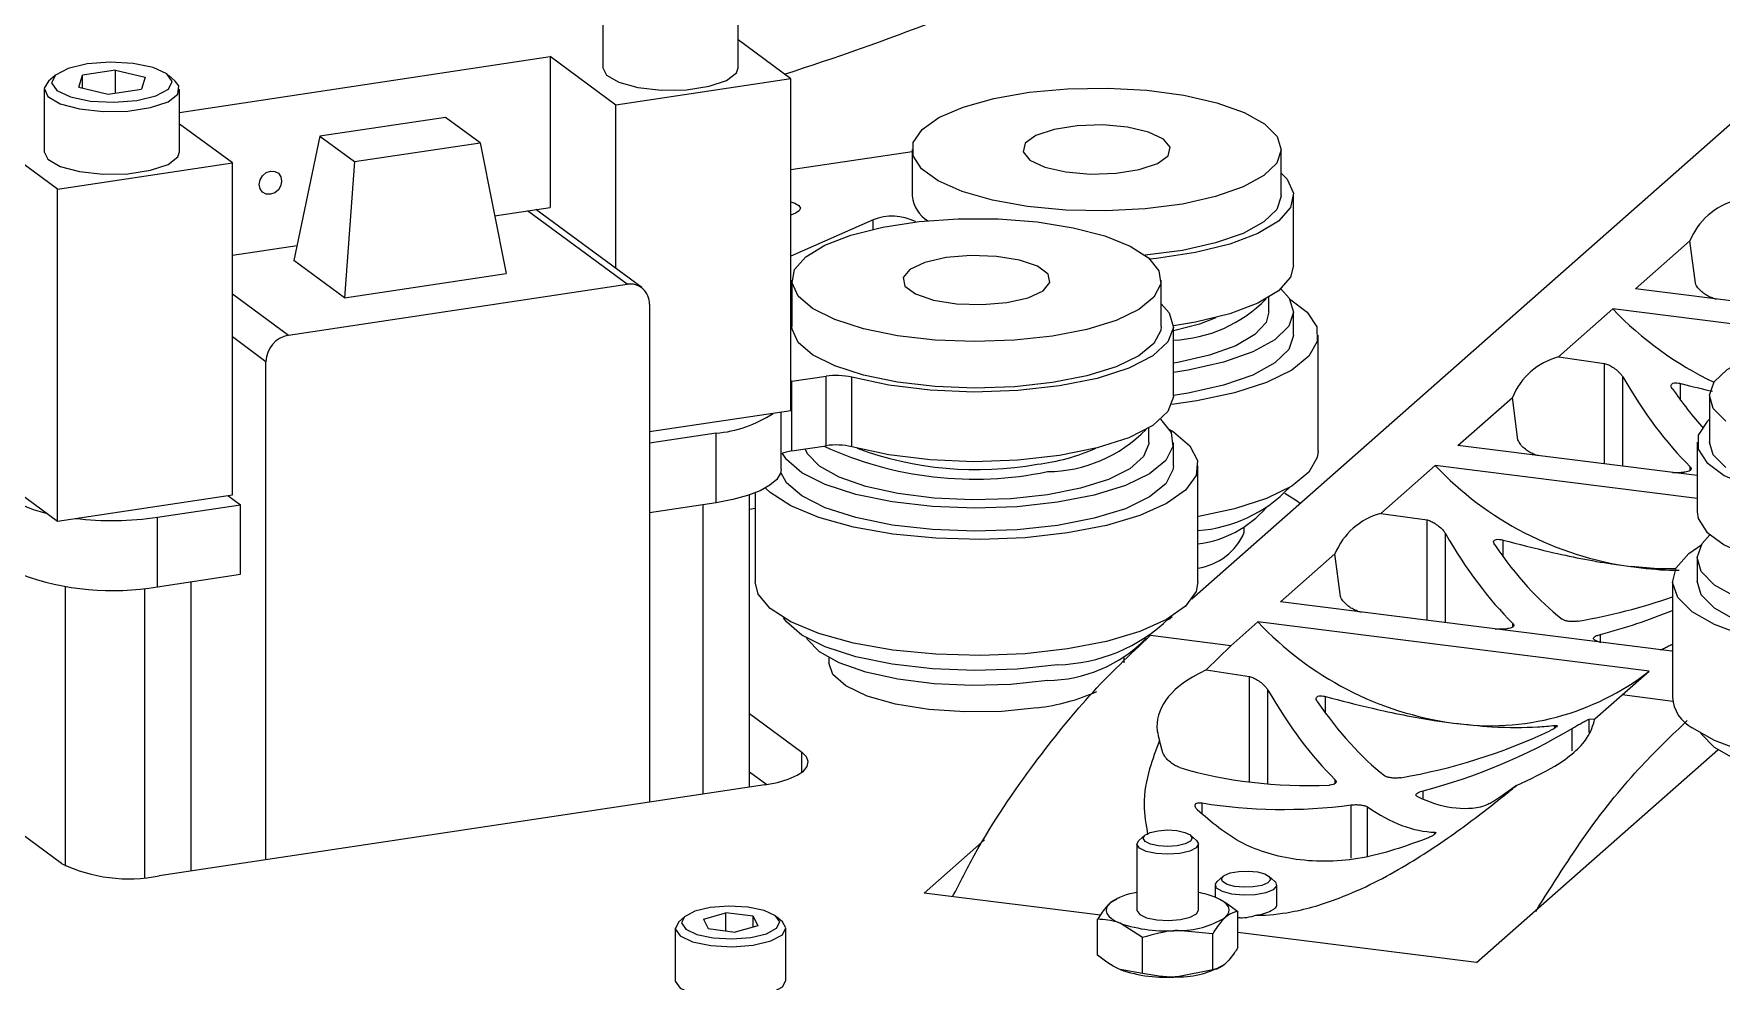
# Model space of a CAD drawing. Header units: millimetres. Extents: x 30 to 313, y 16 to 167.
# Drawn here: x 104.84 to 139.13, y 66.66 to 85.92 of the extents above; entities that cross this region are included whole.
import ezdxf

# ---------------------------------------------------------------- set-up
doc = ezdxf.new("R2010")
doc.units = ezdxf.units.MM

msp = doc.modelspace()

# ---------------------------------------------------------------- linework, layer by layer
at = {"color": 7, "linetype": 'Continuous', "lineweight": 15}
for p, q in [((128.372, 74.435), (145.596, 89.625)), ((105.32, 82.757), (100.177, 86.554)), ((116.401, 86.498), (116.401, 85.225)), ((119.151, 85.225), (119.151, 86.498)), ((120.222, 84.999), (119.151, 85.79)), ((107.804, 84.319), (115.33, 85.451)), ((116.667, 84.464), (115.33, 85.451)), ((115.33, 85.451), (115.33, 82.387)), ((105.283, 85.076), (105.143, 84.953)), ((105.755, 84.831), (105.829, 85.076)), ((106.502, 85.177), (105.829, 85.076)), ((105.829, 84.813), (105.829, 85.076)), ((106.502, 85.177), (107.102, 85.033)), ((106.502, 84.709), (106.502, 85.177)), ((107.102, 85.033), (107.029, 84.788)), ((107.715, 84.953), (107.575, 85.076)), ((105.054, 84.791), (105.054, 83.518)), ((105.755, 84.831), (106.355, 84.687)), ((106.355, 84.687), (107.029, 84.788)), ((107.804, 83.518), (107.804, 84.791)), ((120.222, 84.999), (116.667, 84.464)), ((120.222, 78.258), (120.222, 84.999)), ((116.667, 81.145), (116.667, 84.464)), ((108.875, 83.291), (107.804, 84.082)), ((113.208, 84.218), (110.656, 83.834)), ((113.907, 83.702), (113.208, 84.218)), ((110.656, 83.834), (110.127, 81.308)), ((110.656, 83.834), (111.355, 83.318)), ((111.355, 83.318), (113.907, 83.702)), ((113.907, 83.702), (114.436, 81.042)), ((111.355, 83.318), (111.155, 80.549)), ((122.686, 83.52), (120.222, 83.149)), ((122.686, 83.564), (122.686, 82.622)), ((130.186, 82.622), (130.186, 83.564)), ((105.32, 82.757), (108.875, 83.291)), ((108.875, 76.55), (108.875, 83.291)), ((105.32, 76.016), (105.32, 82.757)), ((114.202, 82.218), (115.33, 82.387)), ((117.192, 80.758), (115.043, 82.344)), ((130.436, 81.207), (130.436, 82.622)), ((120.316, 82.272), (120.222, 82.23)), ((121.892, 82.138), (120.222, 81.399)), ((108.875, 81.416), (110.191, 81.614)), ((137.383, 80.732), (138.49, 81.708)), ((138.602, 80.846), (138.49, 81.708)), ((111.155, 80.549), (110.127, 81.308)), ((111.155, 80.549), (114.436, 81.042)), ((110.013, 79.792), (116.895, 80.827)), ((120.245, 80.911), (120.245, 79.968)), ((127.745, 79.968), (127.745, 80.911)), ((142.039, 80.146), (137.383, 80.732)), ((117.35, 80.424), (117.35, 70.305)), ((120.245, 80.439), (120.222, 80.427)), ((129.936, 80.265), (129.936, 80.562)), ((130.436, 79.793), (130.436, 80.265)), ((135.817, 79.351), (136.924, 80.327)), ((141.483, 79.752), (136.924, 80.327)), ((127.995, 78.554), (127.995, 79.968)), ((130.936, 77.436), (130.936, 79.793)), ((109.558, 69.132), (109.558, 79.252)), ((135.817, 79.351), (136.756, 79.218)), ((120.241, 78.855), (120.938, 78.96)), ((120.938, 77.546), (120.938, 78.96)), ((121.46, 77.523), (121.46, 78.937)), ((120.241, 78.855), (120.222, 78.852)), ((120.241, 77.441), (120.241, 78.855)), ((133.777, 77.552), (134.884, 78.528)), ((134.995, 77.666), (134.884, 78.528)), ((138.885, 78.563), (138.885, 77.62)), ((120.222, 78.258), (117.35, 77.826)), ((120.026, 77.07), (120.026, 78.228)), ((127.495, 77.611), (127.495, 77.909)), ((118.702, 77.801), (117.35, 77.597)), ((118.702, 76.386), (118.702, 77.801)), ((120.241, 77.441), (120.938, 77.546)), ((127.995, 77.14), (127.995, 77.611)), ((138.635, 76.94), (133.777, 77.552)), ((138.635, 77.62), (138.635, 76.206)), ((132.21, 76.17), (133.317, 77.146)), ((138.635, 76.476), (133.317, 77.146)), ((103.983, 77.003), (105.32, 76.016)), ((128.495, 74.783), (128.495, 77.14)), ((105.32, 76.016), (108.875, 76.55)), ((108.783, 76.537), (109.041, 76.347)), ((119.385, 70.611), (119.385, 76.546)), ((119.495, 76.586), (119.495, 74.783)), ((107.354, 76.093), (109.041, 76.347)), ((109.041, 74.933), (109.041, 76.347)), ((118.702, 76.386), (117.35, 76.183)), ((118.441, 70.469), (118.441, 76.347)), ((119.495, 76.27), (119.385, 76.251)), ((132.21, 76.17), (133.15, 76.038)), ((107.354, 74.679), (107.354, 76.093)), ((129.436, 75.786), (129.436, 75.892)), ((130.171, 74.371), (131.278, 75.348)), ((131.389, 74.485), (131.278, 75.348)), ((138.635, 75.263), (138.635, 74.792)), ((107.354, 74.679), (109.041, 74.933)), ((108.037, 68.903), (108.037, 74.782)), ((138.135, 74.792), (138.135, 72.435)), ((105.485, 69.005), (105.485, 74.682)), ((107.094, 68.773), (107.094, 74.646)), ((127.893, 74.012), (127.968, 74.079)), ((138.122, 73.37), (130.171, 74.371)), ((129.163, 73.483), (129.711, 73.966)), ((137.662, 72.964), (129.711, 73.966)), ((129.163, 73.483), (128.661, 72.99)), ((138.122, 73.37), (138.135, 73.381)), ((120.995, 73.239), (120.995, 73.133)), ((126.995, 73.133), (126.995, 73.239)), ((128.661, 72.99), (129.543, 72.858)), ((137.114, 72.481), (137.662, 72.964)), ((136.56, 71.995), (137.114, 72.481)), ((119.385, 72.102), (120.445, 71.319)), ((136.444, 71.988), (136.56, 71.995)), ((127.783, 71.305), (127.714, 71.556)), ((134.155, 67.043), (139.058, 71.367)), ((119.695, 70.657), (107.39, 68.806)), ((119.385, 70.923), (119.736, 70.664)), ((134.967, 70.642), (134.683, 70.436)), ((105.406, 69.056), (103.304, 70.608)), ((127.413, 69.63), (127.295, 69.526)), ((128.464, 69.526), (128.346, 69.63)), ((124.16, 69.541), (122.93, 68.457)), ((127.254, 69.452), (127.254, 68.108)), ((128.504, 68.108), (128.504, 69.452)), ((128.845, 68.62), (128.845, 68.372)), ((129.004, 68.798), (128.886, 68.693)), ((130.055, 68.693), (129.937, 68.798)), ((130.095, 68.217), (130.095, 68.62)), ((126.512, 68.006), (122.93, 68.457)), ((126.838, 68.327), (126.71, 68.255)), ((126.891, 68.363), (126.846, 68.344)), ((118.062, 67.977), (117.945, 67.874)), ((118.445, 67.929), (118.902, 68.053)), ((118.445, 67.929), (118.541, 67.735)), ((119.454, 67.984), (118.902, 68.053)), ((118.902, 67.689), (118.902, 68.053)), ((119.454, 67.984), (119.55, 67.79)), ((119.454, 67.764), (119.454, 67.984)), ((120.05, 67.874), (119.933, 67.977)), ((126.455, 67.193), (126.455, 67.925)), ((129.304, 67.348), (129.304, 68.081)), ((117.873, 67.741), (117.873, 66.681)), ((118.541, 67.735), (119.093, 67.665)), ((119.55, 67.79), (119.093, 67.665)), ((120.123, 66.681), (120.123, 67.741)), ((127.369, 67.553), (126.912, 67.844)), ((127.369, 66.82), (127.369, 67.553)), ((128.794, 67.63), (128.081, 67.697)), ((128.794, 66.898), (128.794, 67.63)), ((134.155, 67.043), (129.304, 67.654)), ((127.369, 66.82), (126.912, 66.901)), ((128.794, 66.898), (128.081, 66.754)), ((128.868, 66.91), (128.913, 66.93))]:
    msp.add_line(p, q, dxfattribs=at)
at = {"color": 8, "linetype": 'Continuous', "lineweight": 15}
for p, q in [((116.895, 80.827), (114.875, 82.319)), ((121.892, 81.946), (121.892, 82.138)), ((122.752, 82.091), (122.752, 82.103)), ((108.875, 80.632), (110.013, 79.792)), ((109.558, 79.252), (108.875, 79.756)), ((136.756, 77.176), (136.756, 79.218)), ((137.128, 77.13), (137.128, 78.943)), ((138.301, 78.471), (138.301, 78.81)), ((138.495, 77.044), (138.495, 77.119)), ((133.15, 73.996), (133.15, 76.038)), ((133.522, 73.949), (133.522, 75.762)), ((134.695, 75.291), (134.695, 75.629)), ((134.889, 73.863), (134.889, 73.939)), ((129.163, 73.483), (127.531, 73.688)), ((136.675, 73.552), (136.675, 73.714)), ((129.543, 70.713), (129.543, 72.858)), ((129.916, 70.675), (129.916, 72.582)), ((131.088, 72.11), (131.088, 72.449)), ((138.142, 72.351), (137.114, 72.481)), ((135.746, 71.809), (135.746, 71.862)), ((136.097, 71.344), (136.097, 71.803)), ((136.444, 71.721), (136.444, 71.988)), ((120.445, 70.907), (120.445, 71.319)), ((131.283, 70.683), (131.283, 70.758)), ((128.582, 70.075), (128.582, 70.288)), ((133.069, 70.365), (133.069, 70.533)), ((131.61, 69.165), (131.61, 70.248)), ((131.941, 69.204), (131.941, 70.206)), ((133.308, 69.656), (133.308, 69.693))]:
    msp.add_line(p, q, dxfattribs=at)
at = {"color": 7, "linetype": 'Continuous', "lineweight": 15, "flags": 128}
for points in [[(105.925, 85.304), (105.536, 85.212), (105.283, 85.076), (105.204, 84.919), (105.312, 84.764), (105.59, 84.634), (105.996, 84.55), (106.467, 84.524), (106.933, 84.56), (107.322, 84.652), (107.575, 84.788), (107.653, 84.945), (107.545, 85.1), (107.267, 85.23), (106.862, 85.314), (106.39, 85.34), (105.925, 85.304)], [(116.401, 85.225), (116.476, 85.076), (116.726, 84.93), (117.117, 84.823), (117.597, 84.771), (118.102, 84.78), (118.562, 84.849), (118.917, 84.969), (119.117, 85.124), (119.151, 85.225)], [(105.143, 84.953), (105.055, 84.808), (105.129, 84.641), (105.378, 84.495), (105.77, 84.388), (106.25, 84.336), (106.755, 84.345), (107.215, 84.415), (107.569, 84.535), (107.77, 84.689), (107.789, 84.858), (107.715, 84.953)], [(127.423, 82.358), (126.623, 82.316), (125.813, 82.332), (125.033, 82.405), (124.318, 82.533), (123.702, 82.709), (123.214, 82.925), (122.877, 83.17), (122.706, 83.435), (122.71, 83.705), (122.888, 83.969), (123.232, 84.214), (123.725, 84.428), (124.345, 84.602), (125.064, 84.728), (125.846, 84.799), (126.656, 84.812), (127.455, 84.767), (128.207, 84.666), (128.876, 84.514), (129.432, 84.316), (129.846, 84.084), (130.102, 83.828), (130.186, 83.559), (130.095, 83.29), (129.833, 83.035), (129.411, 82.804), (128.851, 82.608), (128.178, 82.457), (127.423, 82.358)], [(126.041, 84.047), (125.57, 83.973), (125.203, 83.849), (124.985, 83.692), (124.942, 83.519), (125.08, 83.351), (125.38, 83.209), (125.809, 83.11), (126.312, 83.066), (126.831, 83.082), (127.302, 83.156), (127.669, 83.279), (127.887, 83.437), (127.93, 83.61), (127.793, 83.778), (127.492, 83.92), (127.064, 84.019), (126.56, 84.063), (126.041, 84.047)], [(105.054, 83.518), (105.129, 83.369), (105.378, 83.222), (105.77, 83.116), (106.25, 83.063), (106.755, 83.072), (107.215, 83.142), (107.569, 83.262), (107.77, 83.416), (107.804, 83.518)], [(109.421, 82.856), (109.438, 82.949), (109.487, 83.032), (109.561, 83.095), (109.649, 83.126), (109.736, 83.121), (109.81, 83.081), (109.859, 83.012), (109.876, 82.924), (109.859, 82.832), (109.81, 82.748), (109.736, 82.685), (109.649, 82.654), (109.561, 82.659), (109.487, 82.699), (109.438, 82.768), (109.421, 82.856)], [(130.186, 83.086), (130.304, 82.962), (130.433, 82.676), (130.374, 82.388), (130.131, 82.111), (129.714, 81.857), (129.143, 81.64), (128.445, 81.469), (127.653, 81.351), (127.519, 81.338)], [(120.222, 82.504), (120.307, 82.476), (120.387, 82.428), (120.417, 82.374), (120.392, 82.32), (120.316, 82.272)], [(130.186, 82.622), (130.186, 82.616), (130.095, 82.347), (129.833, 82.092), (129.411, 81.861), (128.851, 81.665), (128.178, 81.515), (127.423, 81.416)], [(125.538, 79.772), (124.767, 79.688), (123.96, 79.661), (123.155, 79.693), (122.389, 79.782), (121.698, 79.923), (121.114, 80.111), (120.665, 80.336), (120.372, 80.588), (120.249, 80.855), (120.3, 81.125), (120.524, 81.385), (120.911, 81.622), (121.441, 81.827), (122.091, 81.988), (122.83, 82.099), (123.624, 82.155), (124.435, 82.153), (125.225, 82.092), (125.958, 81.976), (126.599, 81.811), (127.118, 81.603), (127.491, 81.363), (127.701, 81.102), (127.737, 80.832), (127.599, 80.566), (127.291, 80.316), (126.83, 80.093), (126.236, 79.909), (125.538, 79.772)], [(123.378, 81.367), (122.947, 81.269), (122.643, 81.128), (122.502, 80.961), (122.541, 80.788), (122.756, 80.63), (123.119, 80.505), (123.589, 80.43), (124.107, 80.413), (124.612, 80.456), (125.042, 80.553), (125.346, 80.694), (125.487, 80.862), (125.448, 81.035), (125.234, 81.193), (124.87, 81.317), (124.401, 81.393), (123.882, 81.41), (123.378, 81.367)], [(130.436, 81.207), (130.374, 80.974), (130.131, 80.696), (129.714, 80.443), (129.143, 80.226), (128.445, 80.054), (127.995, 79.979)], [(130.178, 80.736), (130.346, 80.545), (130.436, 80.259), (130.339, 79.972), (130.059, 79.699), (129.61, 79.453), (129.012, 79.245), (128.294, 79.084), (127.995, 79.037)], [(127.745, 80.432), (127.906, 80.247), (127.994, 79.95), (127.882, 79.654), (127.575, 79.374), (127.088, 79.123), (126.446, 78.915), (125.682, 78.76), (124.833, 78.665), (123.942, 78.635), (123.053, 78.673), (122.212, 78.775), (121.46, 78.937)], [(130.356, 80.53), (130.712, 80.261), (130.907, 79.964), (130.919, 79.661), (130.747, 79.363), (130.399, 79.082), (129.889, 78.831), (129.237, 78.619), (128.471, 78.455), (127.961, 78.382)], [(129.936, 80.265), (129.878, 80.053), (129.651, 79.803), (129.262, 79.576), (128.731, 79.384), (128.086, 79.236), (127.995, 79.22)], [(125.538, 78.829), (124.767, 78.745), (123.96, 78.718), (123.155, 78.75), (122.389, 78.839), (121.698, 78.98), (121.114, 79.168), (120.665, 79.393), (120.372, 79.645), (120.249, 79.912), (120.245, 79.968)], [(127.745, 79.968), (127.737, 79.889), (127.599, 79.623), (127.291, 79.373), (126.83, 79.15), (126.236, 78.966), (125.538, 78.829)], [(128.86, 80.147), (128.523, 80.017), (127.995, 79.882)], [(130.436, 79.793), (130.436, 79.787), (130.339, 79.501), (130.059, 79.228), (129.61, 78.982), (129.012, 78.773), (128.294, 78.612), (127.995, 78.565)], [(139.217, 78.048), (138.965, 78.305), (138.885, 78.574), (138.98, 78.843), (139.246, 79.098), (139.671, 79.328), (140.234, 79.523), (140.909, 79.673), (141.665, 79.77), (142.467, 79.812), (143.276, 79.794), (144.055, 79.72), (144.768, 79.591), (145.381, 79.414), (145.866, 79.197), (146.051, 79.078)], [(127.995, 78.554), (127.994, 78.536), (127.882, 78.24), (127.575, 77.959), (127.088, 77.709), (126.446, 77.501), (125.682, 77.345), (124.833, 77.25), (123.942, 77.221), (123.053, 77.258), (122.212, 77.361), (121.46, 77.523)], [(127.736, 78.083), (127.948, 77.815), (127.987, 77.527), (127.839, 77.243), (127.511, 76.976), (127.019, 76.739), (126.386, 76.543), (125.64, 76.396)], [(127.915, 77.877), (127.997, 77.826), (128.329, 77.543), (128.484, 77.244), (128.455, 76.941), (128.243, 76.645), (127.857, 76.37), (127.314, 76.127), (126.634, 75.925), (125.846, 75.773)], [(138.885, 78.084), (138.838, 78.039), (138.658, 77.762), (138.657, 77.479), (138.836, 77.202), (139.187, 76.944), (139.693, 76.717), (140.332, 76.53), (141.075, 76.392), (141.888, 76.31), (142.735, 76.287), (143.577, 76.324), (144.377, 76.42)], [(127.495, 77.611), (127.494, 77.583), (127.387, 77.324), (127.11, 77.079), (126.676, 76.862), (126.109, 76.682), (125.435, 76.548)], [(139.217, 77.106), (138.965, 77.363), (138.885, 77.62)], [(125.64, 76.396), (124.818, 76.307), (123.958, 76.278), (123.099, 76.312), (122.282, 76.407), (121.545, 76.558), (120.922, 76.758), (120.443, 76.998), (120.131, 77.267), (120.05, 77.39)], [(125.435, 76.548), (124.689, 76.468), (123.908, 76.445), (123.132, 76.481), (122.399, 76.573), (121.745, 76.718), (121.205, 76.907), (120.805, 77.131), (120.564, 77.38), (120.516, 77.482)], [(130.936, 77.436), (130.919, 77.304), (130.747, 77.006), (130.399, 76.725), (129.889, 76.474), (129.237, 76.262), (128.48, 76.1)], [(120.026, 77.07), (120.014, 76.991), (119.939, 76.863), (119.799, 76.742), (119.599, 76.63), (119.344, 76.532), (119.042, 76.45), (118.702, 76.386)], [(125.64, 75.925), (124.818, 75.835), (123.958, 75.807), (123.099, 75.841), (122.282, 75.935), (121.545, 76.086), (120.922, 76.286), (120.443, 76.526), (120.131, 76.795), (120.017, 77.001)], [(127.995, 77.14), (127.987, 77.055), (127.839, 76.771), (127.511, 76.505), (127.019, 76.267), (126.386, 76.071), (125.64, 75.925)], [(125.846, 75.773), (124.983, 75.677), (124.079, 75.64), (123.171, 75.665), (122.298, 75.751), (121.493, 75.893), (120.792, 76.086), (120.221, 76.323), (119.805, 76.593), (119.707, 76.685)], [(130.57, 76.374), (130.497, 76.428), (130.26, 76.573)], [(104.58, 76.349), (104.83, 76.249), (105.113, 76.168)], [(138.635, 76.206), (138.657, 76.065), (138.836, 75.788), (139.187, 75.53), (139.693, 75.302), (140.332, 75.116), (141.075, 74.978), (141.888, 74.896), (142.735, 74.873), (143.577, 74.91), (144.377, 75.006)], [(138.534, 74.174), (138.245, 74.462), (138.136, 74.764), (138.211, 75.066), (138.467, 75.357), (138.733, 75.539)], [(138.989, 74.714), (138.721, 74.988), (138.635, 75.275), (138.737, 75.562), (138.893, 75.734)], [(138.2, 75.046), (137.837, 75.047), (137.293, 75.09)], [(125.846, 73.416), (124.983, 73.32), (124.079, 73.283), (123.171, 73.308), (122.298, 73.394), (121.493, 73.536), (120.792, 73.729), (120.221, 73.966), (119.805, 74.236), (119.56, 74.528), (119.495, 74.783)], [(128.495, 74.783), (128.455, 74.584), (128.243, 74.288), (127.857, 74.013), (127.314, 73.77), (126.634, 73.568), (125.846, 73.416)], [(138.989, 74.243), (138.721, 74.517), (138.635, 74.792)], [(145.038, 74.197), (144.849, 74.152), (144.081, 74.02), (143.245, 73.945), (142.381, 73.932), (141.529, 73.982), (140.729, 74.091), (140.017, 74.255), (139.428, 74.466), (138.989, 74.714)], [(145.613, 73.667), (145.455, 73.623), (144.692, 73.457), (143.844, 73.347), (142.947, 73.295), (142.037, 73.305), (141.151, 73.375), (140.326, 73.504), (139.596, 73.685), (138.99, 73.912), (138.534, 74.174)], [(145.495, 73.859), (144.849, 73.681), (144.081, 73.548), (143.245, 73.474), (142.381, 73.461), (141.529, 73.51), (140.729, 73.619), (140.017, 73.783), (139.428, 73.995), (138.989, 74.243)], [(125.64, 73.096), (124.818, 73.007), (123.958, 72.978), (123.099, 73.012), (122.282, 73.107), (121.545, 73.258), (120.922, 73.458), (120.443, 73.698), (120.131, 73.967), (120.075, 74.046)], [(125.435, 72.777), (124.689, 72.697), (123.908, 72.674), (123.132, 72.71), (122.399, 72.802), (121.745, 72.946), (121.205, 73.136), (120.805, 73.36), (120.564, 73.609), (120.55, 73.634)], [(125.229, 72.222), (124.51, 72.148), (123.759, 72.136), (123.023, 72.187), (122.347, 72.297), (121.776, 72.46), (121.343, 72.665), (121.078, 72.9), (120.995, 73.133)], [(146.451, 71.64), (146.104, 71.479), (145.455, 71.266), (144.692, 71.1), (143.844, 70.99), (142.947, 70.938), (142.037, 70.948), (141.151, 71.018), (140.326, 71.147), (139.596, 71.328), (138.99, 71.555), (138.534, 71.817)], [(138.989, 71.415), (138.721, 71.689), (138.715, 71.698)], [(119.695, 70.657), (119.95, 70.706), (120.171, 70.771), (120.35, 70.849), (120.481, 70.936), (120.557, 71.031), (120.577, 71.129), (120.539, 71.226), (120.445, 71.319)], [(146.492, 71.61), (146.414, 71.526), (146.043, 71.265), (145.513, 71.037), (144.849, 70.853), (144.081, 70.72), (143.245, 70.645), (142.381, 70.632), (141.529, 70.682), (140.729, 70.791), (140.017, 70.955), (139.428, 71.166), (138.989, 71.415)], [(128.338, 69.637), (128.378, 69.573), (128.342, 69.509), (128.235, 69.455), (128.074, 69.419), (127.884, 69.406), (127.693, 69.418), (127.53, 69.453), (127.421, 69.507), (127.381, 69.57), (127.417, 69.634), (127.524, 69.688), (127.684, 69.724), (127.875, 69.738), (128.066, 69.726), (128.228, 69.69), (128.338, 69.637)], [(128.464, 69.526), (128.504, 69.454), (128.459, 69.374), (128.326, 69.306), (128.124, 69.26), (127.885, 69.244), (127.646, 69.259), (127.442, 69.303), (127.304, 69.371), (127.254, 69.45), (127.295, 69.526)], [(130.055, 68.693), (130.067, 68.682), (130.093, 68.601), (130.024, 68.523), (129.871, 68.46), (129.656, 68.421), (129.414, 68.412), (129.18, 68.435), (128.99, 68.486), (128.874, 68.558), (128.848, 68.638), (128.886, 68.693)], [(129.322, 68.898), (129.516, 68.904), (129.702, 68.886), (129.853, 68.845), (129.946, 68.788), (129.967, 68.724), (129.912, 68.662), (129.789, 68.611), (129.619, 68.581), (129.425, 68.574), (129.239, 68.592), (129.088, 68.633), (128.995, 68.69), (128.974, 68.754), (129.029, 68.816), (129.151, 68.867), (129.322, 68.898)], [(126.71, 68.255), (126.662, 68.203), (126.636, 68.149), (126.63, 68.095), (126.646, 68.041), (126.683, 67.988), (126.74, 67.937), (126.817, 67.889), (126.912, 67.844)], [(129.049, 67.961), (129.096, 68.013), (129.123, 68.067), (129.129, 68.121), (129.113, 68.175), (129.076, 68.228), (129.019, 68.279), (128.942, 68.328), (128.847, 68.372)], [(119.351, 68.171), (118.966, 68.192), (118.586, 68.163), (118.269, 68.087), (118.062, 67.977), (117.998, 67.849), (118.086, 67.722), (118.313, 67.616), (118.644, 67.547), (119.029, 67.526), (119.409, 67.555), (119.727, 67.631), (119.933, 67.741), (119.997, 67.87), (119.909, 67.996), (119.682, 68.102), (119.351, 68.171)], [(127.254, 68.108), (127.255, 68.102), (127.31, 68.022), (127.452, 67.956), (127.658, 67.913), (127.899, 67.9), (128.137, 67.918), (128.335, 67.965), (128.464, 68.034), (128.504, 68.108)], [(117.945, 67.874), (117.873, 67.73), (117.972, 67.587), (118.227, 67.468), (118.6, 67.391), (119.033, 67.367), (119.46, 67.4), (119.818, 67.485), (120.05, 67.609), (120.122, 67.753), (120.05, 67.874)], [(117.873, 66.681), (117.873, 66.669), (117.972, 66.526), (118.227, 66.407), (118.6, 66.33), (119.033, 66.306), (119.46, 66.339), (119.818, 66.424), (120.05, 66.548), (120.123, 66.681)]]:
    msp.add_lwpolyline(points, dxfattribs=at)
at = {"color": 7, "linetype": 'Continuous', "lineweight": 15}
for centre, radius, start, end in [((102.889, 138.59), 56.194, 287.8272, 294.4925), ((123.36, 82.695), 0.678, 186.1812, 238.4417), ((139.788, 81.177), 1.403, 105.0915, 157.7277), ((122.281, 81.123), 1.087, 64.3181, 110.9706), ((116.959, 80.441), 0.391, 357.5157, 99.5343), ((127.887, 82.475), 2.785, 272.2127, 315.7129), ((141.977, 85.133), 6.974, 223.5663, 244.521), ((110.113, 79.245), 0.556, 100.3468, 179.3273), ((136.182, 77.996), 1.403, 105.0915, 157.7277), ((121.141, 77.624), 1.351, 76.3225, 98.6446), ((118.49, 80.283), 2.492, 274.8722, 303.4326), ((125.411, 79.849), 2.83, 270.4889, 315.8061), ((123.954, 84.153), 7.286, 245.1959, 281.7263), ((121.141, 76.21), 1.351, 76.3225, 98.6446), ((123.99, 84.036), 6.976, 249.7053, 280.2284), ((124.735, 81.353), 4.211, 276.7404, 293.5695), ((120.32, 76.76), 0.685, 96.6455, 115.4148), ((138.213, 81.74), 6.714, 223.176, 262.1196), ((128.274, 78.703), 2.89, 274.3902, 316.1142), ((128.214, 77.75), 2.218, 277.2771, 318.7347), ((132.576, 74.816), 1.403, 105.0915, 157.7277), ((106.427, 82.48), 6.454, 263.3459, 278.2645), ((128.306, 76.276), 1.232, 278.8099, 336.5753), ((106.443, 79.967), 5.366, 249.6844, 279.7761), ((125.566, 76.478), 3.383, 271.2691, 313.9191), ((134.607, 78.56), 6.714, 223.176, 262.1196), ((125.411, 75.607), 2.83, 270.4889, 315.8061), ((134.428, 77.136), 5.279, 261.9294, 307.789), ((124.743, 76.369), 4.176, 276.6865, 293.9329), ((138.885, 72.481), 0.751, 183.5731, 242.1317), ((106.774, 71.916), 3.171, 244.4364, 281.2021), ((127.434, 67.21), 1.272, 98.1307, 124.7119), ((128.17, 66.634), 1.865, 68.7126, 79.6619), ((128.116, 69.474), 1.778, 268.879, 301.6372), ((127.853, 70.601), 2.913, 251.1486, 274.4899), ((127.853, 69.658), 2.913, 251.1486, 274.4899), ((128.116, 68.532), 1.778, 268.879, 301.6372)]:
    msp.add_arc(centre, radius, start, end, dxfattribs=at)
for centre, major_axis, ratio, start_param, end_param in [((143.207, 86.244), (7.937, 2.444), 0.699056, 3.948091, 3.958871), ((139.051, 82.579), (-1.988, 6.457), 0.476834, 2.015928, 2.416064), ((139.601, 83.064), (-1.988, 6.457), 0.476834, 2.15545, 2.338446), ((139.601, 83.064), (7.937, 2.444), 0.699056, 3.948091, 3.958871), ((139.601, 83.064), (7.937, 2.444), 0.699056, 4.319142, 4.348228), ((135.444, 79.398), (-1.988, 6.457), 0.476834, 2.015928, 2.416064), ((135.994, 79.883), (-1.988, 6.457), 0.476834, 2.15545, 2.54014), ((135.994, 79.883), (7.937, 2.444), 0.699056, 4.528444, 4.767188), ((135.994, 79.883), (7.937, 2.444), 0.699056, 3.948091, 3.958871), ((135.444, 79.398), (7.937, 2.444), 0.699056, 4.652519, 4.838167), ((135.994, 79.883), (7.937, 2.444), 0.699056, 4.319142, 4.348228), ((135.994, 79.883), (-1.988, 6.457), 0.476834, 2.720356, 2.754961), ((135.994, 79.883), (-1.988, 6.457), 0.476834, 3.109712, 3.120492), ((131.838, 76.218), (-1.988, 6.457), 0.476834, 2.015928, 2.416064), ((132.388, 76.703), (-1.988, 6.457), 0.476834, 2.15545, 2.54014), ((132.388, 76.703), (7.937, 2.444), 0.699056, 4.528444, 4.913133), ((131.838, 76.218), (7.937, 2.444), 0.699056, 4.652519, 5.052656), ((132.388, 76.703), (7.937, 2.444), 0.699056, 3.948091, 4.348228), ((131.838, 76.218), (7.937, 2.444), 0.699056, 4.087614, 4.472303), ((132.388, 76.703), (-1.988, 6.457), 0.476834, 2.720356, 3.120492), ((131.838, 76.218), (-1.988, 6.457), 0.476834, 2.59628, 2.98097)]:
    msp.add_ellipse(centre, major_axis=major_axis, ratio=ratio, start_param=start_param, end_param=end_param, dxfattribs=at)
for points, knots in [([(138.948, 80.548), (138.918, 80.559), (138.86, 80.58), (138.769, 80.639), (138.685, 80.713), (138.626, 80.787), (138.608, 80.83), (138.602, 80.846)], [0, 0, 0, 0, 0.200353, 0.399878, 0.624656, 0.862193, 1, 1, 1, 1]), ([(136.756, 79.218), (136.782, 79.21), (136.835, 79.194), (136.924, 79.142), (137.014, 79.076), (137.087, 79.004), (137.117, 78.96), (137.128, 78.943)], [0, 0, 0, 0, 0.194273, 0.38755, 0.610511, 0.848003, 1, 1, 1, 1]), ([(138.131, 78.71), (138.122, 78.724), (138.105, 78.756), (138.11, 78.794), (138.141, 78.818), (138.191, 78.827), (138.248, 78.823), (138.286, 78.813), (138.301, 78.81)], [0, 0, 0, 0, 0.17645, 0.36857, 0.544998, 0.715967, 0.892667, 1, 1, 1, 1]), ([(138.301, 78.81), (138.312, 78.807), (138.519, 78.752), (138.741, 78.701), (138.95, 78.653)], [0, 0, 0, 0, 0.054785, 1, 1, 1, 1]), ([(135.341, 77.367), (135.312, 77.378), (135.254, 77.4), (135.163, 77.459), (135.079, 77.532), (135.02, 77.607), (135.002, 77.65), (134.995, 77.666)], [0, 0, 0, 0, 0.200353, 0.399878, 0.624656, 0.862193, 1, 1, 1, 1]), ([(138.495, 77.119), (138.504, 77.108), (138.522, 77.085), (138.514, 77.053), (138.48, 77.028), (138.429, 77.013), (138.387, 77.01), (138.37, 77.009)], [0, 0, 0, 0, 0.213551, 0.427148, 0.639735, 0.851936, 1, 1, 1, 1]), ([(133.15, 76.038), (133.176, 76.03), (133.228, 76.013), (133.318, 75.962), (133.408, 75.895), (133.481, 75.824), (133.51, 75.78), (133.522, 75.762)], [0, 0, 0, 0, 0.194273, 0.38755, 0.610511, 0.848003, 1, 1, 1, 1]), ([(134.524, 75.529), (134.516, 75.544), (134.498, 75.575), (134.504, 75.613), (134.534, 75.638), (134.585, 75.647), (134.642, 75.642), (134.68, 75.633), (134.695, 75.629)], [0, 0, 0, 0, 0.17645, 0.36857, 0.544998, 0.715967, 0.892667, 1, 1, 1, 1]), ([(134.695, 75.629), (135.008, 75.548), (135.722, 75.362), (136.629, 75.18), (137.162, 75.108), (137.293, 75.09)], [0, 0, 0, 0, 0.372009, 0.846605, 1, 1, 1, 1]), ([(137.293, 75.09), (137.569, 75.057), (137.93, 75.014), (138.209, 75.016), (138.274, 75.017)], [0, 0, 0, 0, 0.766178, 1, 1, 1, 1]), ([(131.735, 74.187), (131.706, 74.198), (131.647, 74.22), (131.556, 74.278), (131.473, 74.352), (131.414, 74.426), (131.396, 74.47), (131.389, 74.485)], [0, 0, 0, 0, 0.200353, 0.399878, 0.624656, 0.862193, 1, 1, 1, 1]), ([(134.889, 73.939), (134.898, 73.927), (134.916, 73.905), (134.908, 73.873), (134.874, 73.848), (134.822, 73.833), (134.781, 73.83), (134.764, 73.828)], [0, 0, 0, 0, 0.213551, 0.427148, 0.639735, 0.851936, 1, 1, 1, 1]), ([(136.222, 73.982), (136.196, 73.978), (136.142, 73.971), (136.056, 73.973), (135.978, 73.985), (135.922, 74.003), (135.9, 74.017), (135.892, 74.023)], [0, 0, 0, 0, 0.214688, 0.42938, 0.643963, 0.858477, 1, 1, 1, 1]), ([(123.51, 68.384), (123.656, 68.669), (124.192, 69.716), (125.127, 71.064), (126.324, 72.56), (127.112, 73.3), (127.526, 73.689)], [0, 0, 0, 0, 0.115163, 0.423085, 0.696454, 1, 1, 1, 1]), ([(136.55, 73.603), (136.541, 73.61), (136.523, 73.622), (136.531, 73.648), (136.565, 73.674), (136.616, 73.697), (136.658, 73.709), (136.675, 73.714)], [0, 0, 0, 0, 0.213551, 0.427148, 0.639735, 0.851936, 1, 1, 1, 1]), ([(138.135, 73.516), (138.132, 73.514), (138.097, 73.492), (138.031, 73.457), (137.958, 73.421), (137.929, 73.412), (137.917, 73.408)], [0, 0, 0, 0, 0.032165, 0.384503, 0.759804, 1, 1, 1, 1]), ([(128.661, 72.99), (128.603, 72.962), (128.24, 72.787), (127.764, 72.392), (127.619, 71.902), (127.696, 71.621), (127.714, 71.556)], [0, 0, 0, 0, 0.076489, 0.477329, 0.878481, 1, 1, 1, 1]), ([(129.543, 72.858), (129.57, 72.849), (129.622, 72.833), (129.712, 72.781), (129.801, 72.715), (129.875, 72.644), (129.904, 72.599), (129.916, 72.582)], [0, 0, 0, 0, 0.194273, 0.38755, 0.610511, 0.848003, 1, 1, 1, 1]), ([(130.918, 72.349), (130.91, 72.364), (130.892, 72.395), (130.898, 72.433), (130.928, 72.457), (130.979, 72.466), (131.035, 72.462), (131.074, 72.453), (131.088, 72.449)], [0, 0, 0, 0, 0.1764499, 0.3685699, 0.5449982, 0.7159668, 0.8926674, 1, 1, 1, 1]), ([(131.088, 72.449), (131.402, 72.367), (132.116, 72.182), (133.023, 71.999), (133.556, 71.927), (133.687, 71.91)], [0, 0, 0, 0, 0.372009, 0.846605, 1, 1, 1, 1]), ([(133.687, 71.91), (133.953, 71.881), (134.594, 71.813), (135.281, 71.819), (135.632, 71.852), (135.746, 71.862)], [0, 0, 0, 0, 0.323746, 0.779378, 1, 1, 1, 1]), ([(134.967, 70.642), (135.24, 70.771), (135.871, 71.068), (136.424, 71.547), (136.52, 71.864), (136.56, 71.995)], [0, 0, 0, 0, 0.309226, 0.714617, 1, 1, 1, 1]), ([(135.356, 68.084), (135.703, 68.634), (136.41, 69.757), (137.445, 71.017), (138.126, 71.666), (138.435, 71.961)], [0, 0, 0, 0, 0.344363, 0.703161, 1, 1, 1, 1]), ([(135.746, 71.862), (135.747, 71.862), (135.765, 71.864), (135.79, 71.864), (135.796, 71.85), (135.773, 71.826), (135.728, 71.796), (135.681, 71.771), (135.652, 71.757), (135.645, 71.753)], [0, 0, 0, 0, 0.007291, 0.220838, 0.419196, 0.600033, 0.771566, 0.945385, 1, 1, 1, 1]), ([(136.097, 71.803), (136.127, 71.82), (136.185, 71.855), (136.276, 71.905), (136.36, 71.95), (136.419, 71.98), (136.437, 71.986), (136.444, 71.988)], [0, 0, 0, 0, 0.200353, 0.399878, 0.624656, 0.862193, 1, 1, 1, 1]), ([(127.714, 71.556), (127.642, 71.366), (127.486, 70.956), (127.359, 70.31), (127.437, 69.847), (127.472, 69.641)], [0, 0, 0, 0, 0.322461, 0.699142, 1, 1, 1, 1]), ([(128.129, 71.006), (128.1, 71.017), (128.041, 71.039), (127.95, 71.098), (127.867, 71.172), (127.807, 71.246), (127.789, 71.289), (127.783, 71.305)], [0, 0, 0, 0, 0.200353, 0.399878, 0.624656, 0.862193, 1, 1, 1, 1]), ([(129.668, 68.005), (129.675, 68.005), (129.912, 68.005), (130.505, 68.068), (131.589, 68.401), (132.754, 69.017), (133.848, 69.755), (134.542, 70.298), (134.896, 70.585), (134.967, 70.642)], [0, 0, 0, 0, 0.003163, 0.099804, 0.24277, 0.476122, 0.708674, 0.941861, 1, 1, 1, 1]), ([(131.283, 70.758), (131.292, 70.747), (131.31, 70.724), (131.302, 70.693), (131.268, 70.667), (131.216, 70.652), (131.175, 70.649), (131.158, 70.648)], [0, 0, 0, 0, 0.213551, 0.427148, 0.639735, 0.851936, 1, 1, 1, 1]), ([(132.616, 70.801), (132.589, 70.798), (132.536, 70.791), (132.45, 70.792), (132.372, 70.804), (132.316, 70.822), (132.294, 70.837), (132.285, 70.843)], [0, 0, 0, 0, 0.214688, 0.42938, 0.643963, 0.858477, 1, 1, 1, 1]), ([(128.48, 70.149), (128.466, 70.166), (128.439, 70.2), (128.43, 70.245), (128.449, 70.277), (128.491, 70.293), (128.539, 70.294), (128.571, 70.29), (128.582, 70.288)], [0, 0, 0, 0, 0.19495, 0.390422, 0.573291, 0.745437, 0.918168, 1, 1, 1, 1]), ([(132.944, 70.423), (132.935, 70.429), (132.917, 70.442), (132.925, 70.467), (132.959, 70.494), (133.01, 70.517), (133.052, 70.528), (133.069, 70.533)], [0, 0, 0, 0, 0.2135505, 0.4271483, 0.6397347, 0.8519356, 1, 1, 1, 1]), ([(134.683, 70.436), (134.657, 70.418), (134.604, 70.382), (134.515, 70.326), (134.425, 70.276), (134.352, 70.241), (134.322, 70.231), (134.311, 70.228)], [0, 0, 0, 0, 0.194273, 0.38755, 0.610511, 0.848003, 1, 1, 1, 1]), ([(133.138, 69.562), (132.705, 69.407), (131.837, 69.096), (130.507, 69.075), (129.312, 69.427), (128.767, 69.9), (128.48, 70.149)], [0, 0, 0, 0, 0.254022, 0.509246, 0.742262, 1, 1, 1, 1]), ([(131.61, 70.248), (131.637, 70.25), (131.691, 70.255), (131.777, 70.251), (131.854, 70.24), (131.91, 70.224), (131.932, 70.211), (131.941, 70.206)], [0, 0, 0, 0, 0.2146882, 0.4293805, 0.6439631, 0.8584767, 1, 1, 1, 1]), ([(133.308, 69.693), (133.317, 69.691), (133.335, 69.689), (133.328, 69.671), (133.298, 69.645), (133.247, 69.614), (133.191, 69.585), (133.152, 69.568), (133.138, 69.562)], [0, 0, 0, 0, 0.1854348, 0.3713206, 0.5473773, 0.7183539, 0.8951996, 1, 1, 1, 1]), ([(126.71, 68.255), (126.687, 68.233), (126.601, 68.151), (126.517, 68.021), (126.455, 67.925)], [0, 0, 0, 0, 0.268634, 1, 1, 1, 1]), ([(128.847, 68.372), (128.858, 68.367), (129.012, 68.303), (129.163, 68.188), (129.304, 68.081)], [0, 0, 0, 0, 0.070139, 1, 1, 1, 1]), ([(126.912, 67.844), (126.901, 67.848), (126.747, 67.91), (126.596, 67.918), (126.455, 67.925)], [0, 0, 0, 0, 0.070139, 1, 1, 1, 1]), ([(129.049, 67.961), (129.026, 67.939), (128.939, 67.857), (128.855, 67.726), (128.794, 67.63)], [0, 0, 0, 0, 0.268634, 1, 1, 1, 1]), ([(129.304, 68.081), (129.282, 68.078), (129.199, 68.066), (129.113, 68.006), (129.049, 67.961)], [0, 0, 0, 0, 0.257551, 1, 1, 1, 1]), ([(129.304, 67.962), (129.332, 67.959), (129.423, 67.95), (129.552, 67.971), (129.641, 67.997), (129.668, 68.005)], [0, 0, 0, 0, 0.2385178, 0.768892, 1, 1, 1, 1]), ([(129.668, 68.005), (129.709, 68.013), (129.816, 68.033), (129.96, 68.082), (130.062, 68.147), (130.105, 68.194), (130.094, 68.215), (130.093, 68.217)], [0, 0, 0, 0, 0.173283, 0.443649, 0.713534, 0.982251, 1, 1, 1, 1]), ([(128.081, 67.697), (128.064, 67.696), (127.824, 67.681), (127.588, 67.615), (127.369, 67.553)], [0, 0, 0, 0, 0.070139, 1, 1, 1, 1]), ([(129.304, 67.348), (129.282, 67.313), (129.199, 67.178), (129.113, 67.086), (129.049, 67.018)], [0, 0, 0, 0, 0.257551, 1, 1, 1, 1]), ([(126.912, 66.901), (126.901, 66.906), (126.747, 66.97), (126.596, 67.086), (126.455, 67.193)], [0, 0, 0, 0, 0.070139, 1, 1, 1, 1]), ([(129.049, 67.018), (129.026, 66.999), (128.939, 66.929), (128.855, 66.911), (128.794, 66.898)], [0, 0, 0, 0, 0.268634, 1, 1, 1, 1]), ([(128.081, 66.754), (128.064, 66.753), (127.824, 66.742), (127.588, 66.782), (127.369, 66.82)], [0, 0, 0, 0, 0.070139, 1, 1, 1, 1])]:
    msp.add_open_spline(points, degree=3, knots=knots, dxfattribs=at)

doc.saveas('drawing.dxf')
